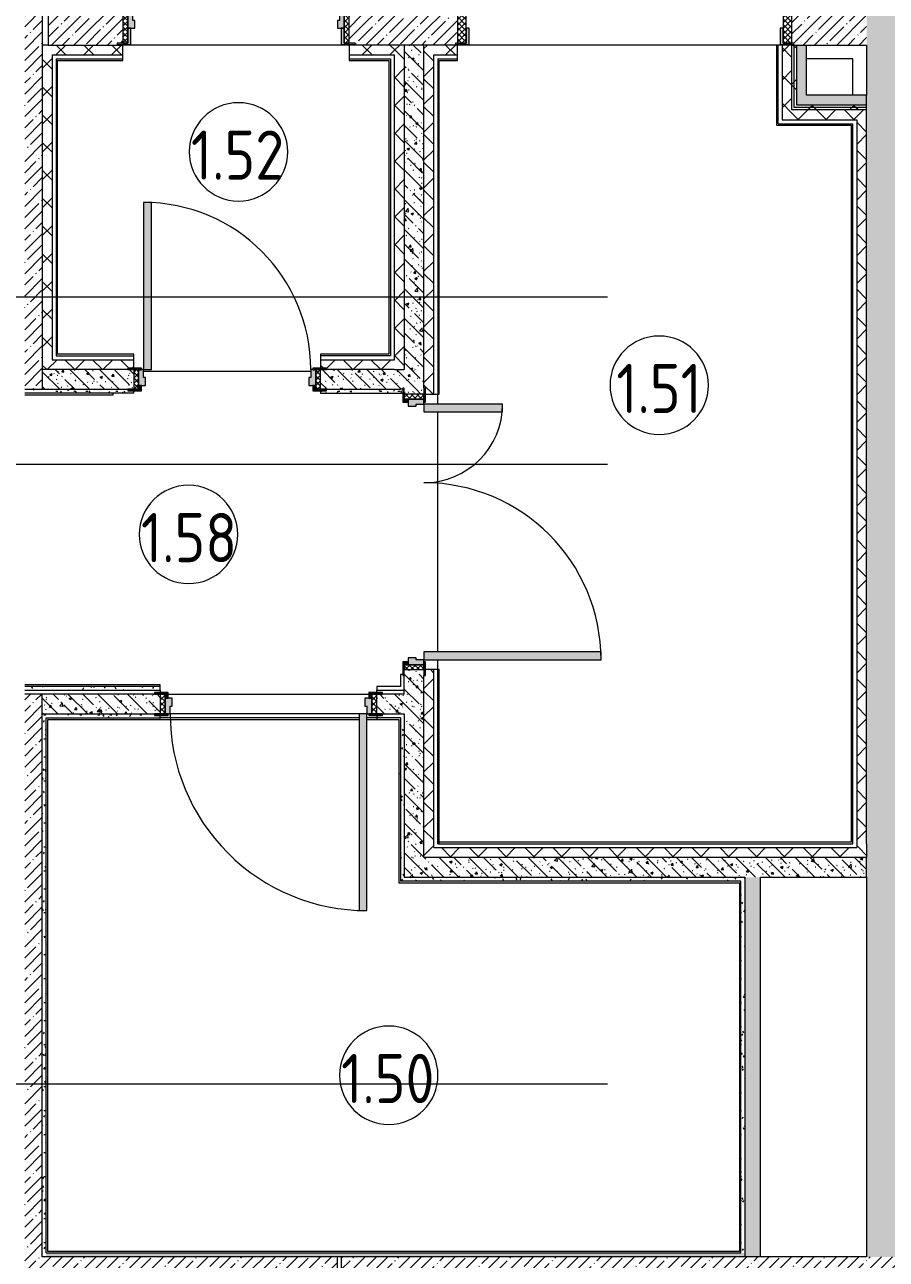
# Model space of a CAD drawing. Header units: millimetres. Extents: x -7229 to 196340, y -8553 to 29000.
# Drawn here: x 135097 to 139476, y 17257 to 23533 of the extents above; entities that cross this region are included whole.
import ezdxf

# ---------------------------------------------------------------- set-up
doc = ezdxf.new("R2010")
doc.units = ezdxf.units.MM
doc.linetypes.add('Осевая', pattern=[15875, 3175, -2381.25, 7937.5, -2381.25])
for name, color, linetype, lineweight in [('A-AREA-IDEN', 7, 'Continuous', 9), ('A-WALL-4', 7, 'Continuous', 13), ('I-WALL-6', 7, 'Continuous', 9), ('Оси-2', 7, 'Осевая', 9)]:
    doc.layers.add(name, color=color, linetype=linetype, lineweight=lineweight)
for name, color, linetype, lineweight, true_color in [('A-DOOR-5', 7, 'Continuous', 9, 0xaaaaaa), ('A-DOOR-6', 7, 'Continuous', 9, 0xe2e2e2), ('A-DOOR-FRAM-4', 7, 'Continuous', 9, 0xe2e2e2), ('A-DOOR-FRAM-5', 7, 'Continuous', 9, 0xaaaaaa), ('A-FLOR-3', 7, 'Continuous', 9, 0xaaaaaa), ('I-WALL-1', 7, 'Continuous', 5, 0xe7e7e7), ('I-WALL-7', 7, 'Continuous', 9, 0x787878), ('I-WALL-8', 9, 'Continuous', 9, 0x808080)]:
    doc.layers.add(name, color=color, linetype=linetype, lineweight=lineweight, true_color=true_color)
doc.styles.add('GOST Common', font='GOST_Common.ttf', dxfattribs={"width": 0.9, "height": 250})
pattern_1 = [(45, (50216.3, 0), (-57.024626, 57.024626), []), (45, (50273.33, 0), (-57.024626, 57.024626), [100.806, -20.161, 3.353, -16.808])]
pattern_2 = [(135, (50216.3, 0), (-75.43415, -75.43415), [106.68, -17.78, 3.556, -17.78]), (135, (50216.3, 75.39), (-75.43415, -75.43415), []), (50, (50216.3, 0), (127.52922, -11.15758), [13.335, -146.685]), (355, (50216.3, 0), (-24.66966, 133.74002), [10.668, -117.348]), (100.451, (50226.93, -0.93), (102.85973, 122.58178), [11.333, -124.663]), (46.184, (50216.3, 35.56), (189.75516, -29.43036), [20.002, -220.027]), (96.636, (50232.11, 33.1), (166.1822, 173.1996), [17, -186.995]), (351.184, (50216.3, 35.56), (166.18393, 173.19757), [16.002, -176.022]), (21, (50234.08, 26.67), (106.13027, -71.58603), [13.335, -146.685]), (326, (50234.08, 26.67), (43.26188, 128.93175), [10.668, -117.348]), (71.451, (50242.93, 20.7), (149.39198, 57.34505), [11.333, -124.663]), (37.5, (50216.3, 0), (2.162228, 59.188357), [3.353, -112.573, 3.353, -115.773, -117.792]), (37.5, (50216.3, 0), (2.162228, 59.188357), [-235.052, 3.353, -114.44]), (7.5, (50216.3, 0), (46.773857, 70.126152), [3.353, -64.567, 3.353, -109.906, -44.894]), (7.5, (50216.3, 0), (46.773857, 70.126152), [-181.178, 3.353, -41.542]), (327.5, (50176.653, 0), (94.913671, -4.010093), [3.353, -41.097, 3.353, -135.331, -184.023]), (327.5, (50176.653, 0), (94.913671, -4.010093), [-183.134, 3.353, -180.67]), (317.5, (50158.87, 0), (103.69057, 17.79882), [3.353, -54.432, 3.353, -88.748, -130.683]), (317.5, (50158.87, 0), (103.69057, 17.79882), [-149.885, 3.353, -127.33])]
pattern_3 = [(45, (50216.3, 0), (-70.71068, 70.71068), []), (135, (50216.3, 0), (-70.71068, -70.71068), [])]
pattern_4 = [(0, (50216.302, 0), (121.92, 30.48), [10.058, -81.382, 10.058, -81.382, -487.68]), (0, (50216.302, 0), (121.92, 30.48), [-182.88, 10.058, -172.822, 10.058, -81.382, -213.36]), (0, (50216.302, 0), (121.92, 30.48), [-457.2, 10.058, -50.902, 10.058, -142.342]), (120, (50262.022, 15.24), (-87.356454, 90.345817), [10.058, -81.382, 10.058, -81.382, -487.68]), (120, (50262.022, 15.24), (-87.356454, 90.345817), [-182.88, 10.058, -172.822, 10.058, -81.382, -213.36]), (120, (50262.022, 15.24), (-87.356454, 90.345817), [-457.2, 10.058, -50.902, 10.058, -142.342]), (240, (50277.262, 76.2), (-34.563546, -120.825817), [10.058, -81.382, 10.058, -81.382, -487.68]), (240, (50277.262, 76.2), (-34.563546, -120.825817), [-182.88, 10.058, -172.822, 10.058, -81.382, -213.36]), (240, (50277.262, 76.2), (-34.563546, -120.825817), [-457.2, 10.058, -50.902, 10.058, -142.342])]
pattern_5 = [(45, (50216.3, 0), (-106.06602, 106.06602), []), (135, (50216.3, 0), (-106.06602, -106.06602), [])]

# ---------------------------------------------------------------- blocks, each defined once
blk = doc.blocks.new('110_Дверь_СКБ_2Ст_Внутренняя - ДН-7д_л__ ДОО_Дв_1450x2100h_Загрузочная_ Помещение холодильных камер-21737406-План монтажа зашивок 1 этажа в осях 23_1-33 лист 3')
at = {"layer": 'A-DOOR-5'}
h = blk.add_hatch(dxfattribs=at)
h.set_pattern_fill('FP_150', color=256, style=0, pattern_type=2)
h.set_pattern_definition([(135, (1471.41, 189.685), (-14.14214, -14.14214), []), (225, (1471.41, 189.685), (14.14214, -14.14214), [])])
h.paths.add_polyline_path([(862.5, -115), (862.5, 115), (817.5, 115), (817.5, -115)])
at = {"layer": 'A-DOOR-6'}
for points in [[(687.5, 40), (767.5, 40), (767.5, 990), (687.5, 990), (687.5, 92.1)], [(-697.1, 40), (-662.5, 40), (-662.5, 600), (-742.5, 600), (-742.5, 40)]]:
    blk.add_hatch(color=256, dxfattribs=at).paths.add_polyline_path(points)
h = blk.add_hatch(color=256, dxfattribs=at)
h.paths.add_polyline_path([(812.5, 40), (817.5, 40), (817.5, 115), (872.5, 115), (872.5, 123), (802.5, 123), (802.5, 40)])
h.paths.add_polyline_path([(-792.5, 40), (-777.5, 40), (-777.5, 123), (-847.5, 123), (-847.5, 115), (-792.5, 115), (-792.5, 110.2)])
h = blk.add_hatch(color=256, dxfattribs=at)
h.paths.add_polyline_path([(872.5, -123), (872.5, -115), (817.5, -115), (817.5, -40), (802.5, -40), (802.5, -123), (862.5, -123)])
h.paths.add_polyline_path([(-833.5, -123), (-777.5, -123), (-777.5, -40), (-792.5, -40), (-792.5, -115), (-847.5, -115), (-847.5, -123), (-837.5, -123)])
at = {"layer": 'A-DOOR-FRAM-5'}
h = blk.add_hatch(dxfattribs=at)
h.set_pattern_fill('FP_151', color=256, style=0, pattern_type=2)
h.set_pattern_definition([(45, (-651.384, 189.685), (-14.1421, 14.1421), []), (135, (-651.384, 189.685), (-14.1421, -14.1421), [])])
h.paths.add_polyline_path([(-792.5, -115), (-792.5, 115), (-837.5, 115), (-837.5, -115)])
at = {"layer": 'A-DOOR-5'}
for p, q in [((767.5, 990), (687.5, 990)), ((687.5, 990), (687.5, 40)), ((767.5, 40), (767.5, 990)), ((-742.5, 600), (-742.5, 40)), ((-662.5, 600), (-742.5, 600)), ((-662.5, 40), (-662.5, 600)), ((-777.5, 123), (-847.5, 123)), ((-847.5, 123), (-847.5, 115)), ((-847.5, 115), (-792.5, 115)), ((-792.5, 115), (-792.5, 40)), ((-777.5, 40), (-777.5, 123)), ((872.5, 123), (802.5, 123)), ((802.5, 123), (802.5, 40)), ((817.5, 40), (817.5, 115)), ((817.5, 115), (872.5, 115)), ((872.5, 115), (872.5, 123)), ((-792.5, 40), (-777.5, 40)), ((-742.5, 40), (-662.5, 40)), ((687.5, 40), (767.5, 40)), ((802.5, 40), (817.5, 40)), ((-777.5, -40), (-792.5, -40)), ((-792.5, -40), (-792.5, -115)), ((-777.5, -123), (-777.5, -40)), ((817.5, -40), (802.5, -40)), ((802.5, -40), (802.5, -123)), ((817.5, -115), (817.5, -40)), ((-847.5, -115), (-847.5, -123)), ((-792.5, -115), (-847.5, -115)), ((-847.5, -123), (-777.5, -123)), ((802.5, -123), (872.5, -123)), ((872.5, -115), (817.5, -115)), ((872.5, -123), (872.5, -115))]:
    blk.add_line(p, q, dxfattribs=at)
for centre, radius, start, end in [((767.5, 40), 950, 90, 180), ((-742.5, 40), 560, 0, 90)]:
    blk.add_arc(centre, radius, start, end, dxfattribs=at)
at = {"layer": 'A-DOOR-FRAM-5'}
for p, q in [((-792.5, 115), (-837.5, 115)), ((-837.5, 115), (-837.5, -115)), ((-792.5, -115), (-792.5, 115)), ((862.5, 115), (817.5, 115)), ((817.5, 115), (817.5, -115)), ((862.5, -115), (862.5, 115)), ((-837.5, -115), (-792.5, -115)), ((817.5, -115), (862.5, -115))]:
    blk.add_line(p, q, dxfattribs=at)
blk = doc.blocks.new('110_Дверь_СКБ_1Ст_Внутренняя1 - Д-11а _огнестойкость EI 15_-32666892-План монтажа зашивок 1 этажа в осях 23_1-33 лист 3')
at = {"layer": 'A-DOOR-5'}
h = blk.add_hatch(dxfattribs=at)
h.set_pattern_fill('FP_35', color=256, style=0, pattern_type=2)
h.set_pattern_definition([(135, (1751.41, 114.685), (-14.14214, -14.14214), []), (225, (1751.41, 114.685), (14.14214, -14.14214), [])])
h.paths.add_polyline_path([(562.5, 50), (537.5, 49.1), (537.5, -50), (562.5, -50)])
at = {"layer": 'A-DOOR-6'}
h = blk.add_hatch(color=256, dxfattribs=at)
h.paths.add_polyline_path([(-512.5, 50), (-512.5, -30), (-477.5, -30), (-477.5, 10), (-487.5, 10), (-487.5, 50), (-508.4, 50)])
h.paths.add_polyline_path([(537.5, 50), (512.5, 50), (512.5, 10), (502.5, 10), (502.5, -30), (537.5, -30), (537.5, 49.1)])
at = {"layer": 'A-DOOR-FRAM-4'}
for points in [[(-447.5, 1050), (-487.5, 1050), (-487.5, 50), (-447.5, 50), (-447.5, 900)], [(-506.7, 58), (-567.5, 58), (-567.5, 50), (-497.5, 50), (-497.5, 58)], [(537.5, 58), (522.5, 58), (522.5, 50), (592.5, 51), (592.5, 58), (542.5, 58)], [(-529.2, -50), (-567.5, -50), (-567.5, -58), (-497.5, -58), (-497.5, -50), (-512.5, -50)], [(-497.5, -30), (-512.5, -30), (-512.5, -50), (-497.5, -50), (-497.5, -32.8)], [(537.5, -30), (522.5, -30), (522.5, -50), (537.5, -50)], [(537.5, -50), (522.5, -50), (522.5, -58), (592.5, -58), (592.5, -50), (562.5, -50)]]:
    blk.add_hatch(color=256, dxfattribs=at).paths.add_polyline_path(points)
at = {"layer": 'A-DOOR-FRAM-5'}
h = blk.add_hatch(dxfattribs=at)
h.set_pattern_fill('FP_36', color=256, style=0, pattern_type=2)
h.set_pattern_definition([(45, (-371.384, 114.685), (-14.1421, 14.1421), []), (135, (-371.384, 114.685), (-14.1421, -14.1421), [])])
h.paths.add_polyline_path([(-537.5, 50), (-537.5, -50), (-512.5, -50), (-512.5, 50)])
at = {"layer": 'A-DOOR-5'}
for p, q in [((-487.5, 1050), (-487.5, 50)), ((-447.5, 1050), (-487.5, 1050)), ((-447.5, 50), (-447.5, 1050)), ((-487.5, 50), (-447.5, 50))]:
    blk.add_line(p, q, dxfattribs=at)
blk.add_arc((-487.5, 50), 1000, 360, 90, dxfattribs=at)
at = {"layer": 'A-DOOR-FRAM-5'}
for p, q in [((-497.5, 58), (-567.5, 58)), ((-567.5, 58), (-567.5, 50)), ((-567.5, 50), (-497.5, 50)), ((-512.5, 50), (-537.5, 50)), ((-537.5, 50), (-537.5, -50)), ((-487.5, 50), (-512.5, 50)), ((-512.5, 50), (-512.5, -30)), ((-512.5, -50), (-512.5, 50)), ((-497.5, 50), (-512.5, 50)), ((-512.5, 50), (-512.5, 49)), ((-512.5, 49), (-497.5, 49)), ((-497.5, 50), (-497.5, 58)), ((-497.5, 49), (-497.5, 50)), ((-487.5, 10), (-487.5, 50)), ((-477.5, 10), (-487.5, 10)), ((-477.5, -30), (-477.5, 10)), ((512.5, 10), (502.5, 10)), ((502.5, 10), (502.5, -30)), ((512.5, 50), (512.5, 10)), ((537.5, 50), (512.5, 50)), ((592.5, 58), (522.5, 58)), ((522.5, 58), (522.5, 50)), ((537.5, 50), (522.5, 50)), ((522.5, 50), (522.5, 49)), ((522.5, 50), (592.5, 50)), ((522.5, 49), (537.5, 49)), ((537.5, -30), (537.5, 50)), ((562.5, 50), (537.5, 50)), ((537.5, 50), (537.5, -50)), ((537.5, 49), (537.5, 50)), ((562.5, -50), (562.5, 50)), ((592.5, 50), (592.5, 58)), ((-497.5, -50), (-567.5, -50)), ((-567.5, -50), (-567.5, -58)), ((-567.5, -58), (-497.5, -58)), ((-537.5, -50), (-512.5, -50)), ((-512.5, -30), (-477.5, -30)), ((-497.5, -30), (-512.5, -30)), ((-512.5, -30), (-512.5, -50)), ((-512.5, -50), (-497.5, -50)), ((-497.5, -50), (-497.5, -30)), ((-497.5, -58), (-497.5, -50)), ((502.5, -30), (537.5, -30)), ((537.5, -30), (522.5, -30)), ((522.5, -30), (522.5, -50)), ((522.5, -50), (537.5, -50)), ((592.5, -50), (522.5, -50)), ((522.5, -50), (522.5, -58)), ((522.5, -58), (592.5, -58)), ((537.5, -50), (537.5, -30)), ((537.5, -50), (562.5, -50)), ((592.5, -58), (592.5, -50))]:
    blk.add_line(p, q, dxfattribs=at)
blk = doc.blocks.new('110_Дверь_СКБ_1Ст_Внутренняя1 - ДН-6д_ ДОО_Дв_1150x2100-24253098-План монтажа зашивок 1 этажа в осях 23_1-33 лист 3')
at = {"layer": 'A-DOOR-5'}
h = blk.add_hatch(dxfattribs=at)
h.set_pattern_fill('FP_152', color=256, style=0, pattern_type=2)
h.set_pattern_definition([(135, (1726.41, 189.685), (-14.14214, -14.14214), []), (225, (1726.41, 189.685), (14.14214, -14.14214), [])])
h.paths.add_polyline_path([(587.5, -115), (587.5, 115), (562.5, 115), (562.5, -115)])
at = {"layer": 'A-DOOR-6'}
h = blk.add_hatch(color=256, dxfattribs=at)
h.paths.add_polyline_path([(562.5, 40), (562.5, 115), (617.5, 115), (617.5, 123), (547.5, 123), (547.5, 40)])
h.paths.add_polyline_path([(-522.5, 40), (-522.5, 123), (-592.5, 123), (-592.5, 115), (-537.5, 115), (-537.5, 40)])
h = blk.add_hatch(color=256, dxfattribs=at)
h.paths.add_polyline_path([(537.5, -40), (562.5, -40), (562.5, 40), (537.5, 40), (537.5, 0), (527.5, 0), (527.5, -40)])
h.paths.add_polyline_path([(-512.5, -40), (-502.5, -40), (-502.5, 0), (-512.5, 0), (-512.5, 40), (-537.5, 40), (-537.5, -40)])
h = blk.add_hatch(color=256, dxfattribs=at)
h.paths.add_polyline_path([(613.2, -123), (617.5, -123), (617.5, -115), (562.5, -115), (562.5, -40), (547.5, -40), (547.5, -123), (587.5, -123)])
h.paths.add_polyline_path([(-522.5, -123), (-522.5, -40), (-537.5, -40), (-537.5, -115), (-592.5, -115), (-592.5, -123), (-537.5, -123)])
at = {"layer": 'A-DOOR-FRAM-4'}
blk.add_hatch(color=256, dxfattribs=at).paths.add_polyline_path([(-512.5, 40), (-472.5, 40), (-472.5, 1090), (-512.5, 1090), (-512.5, 80)])
at = {"layer": 'A-DOOR-FRAM-5'}
h = blk.add_hatch(dxfattribs=at)
h.set_pattern_fill('FP_153', color=256, style=0, pattern_type=2)
h.set_pattern_definition([(45, (-396.384, 189.685), (-14.1421, 14.1421), []), (135, (-396.384, 189.685), (-14.1421, -14.1421), [])])
h.paths.add_polyline_path([(-537.5, -115), (-537.5, 115), (-562.5, 115), (-562.5, -115)])
at = {"layer": 'A-DOOR-5'}
for p, q in [((-512.5, 1090), (-512.5, 40)), ((-472.5, 1090), (-512.5, 1090)), ((-472.5, 40), (-472.5, 1090)), ((-522.5, 123), (-592.5, 123)), ((-592.5, 123), (-592.5, 115)), ((-592.5, 115), (-537.5, 115)), ((-537.5, 115), (-537.5, 40)), ((-522.5, 40), (-522.5, 123)), ((617.5, 123), (547.5, 123)), ((547.5, 123), (547.5, 40)), ((562.5, 40), (562.5, 115)), ((562.5, 115), (617.5, 115)), ((617.5, 115), (617.5, 123)), ((-537.5, 40), (-522.5, 40)), ((-512.5, 40), (-472.5, 40)), ((547.5, 40), (562.5, 40)), ((-522.5, -40), (-537.5, -40)), ((-537.5, -40), (-537.5, -115)), ((-522.5, -123), (-522.5, -40)), ((562.5, -40), (547.5, -40)), ((547.5, -40), (547.5, -123)), ((562.5, -115), (562.5, -40)), ((-592.5, -115), (-592.5, -123)), ((-537.5, -115), (-592.5, -115)), ((-592.5, -123), (-522.5, -123)), ((547.5, -123), (617.5, -123)), ((617.5, -115), (562.5, -115)), ((617.5, -123), (617.5, -115))]:
    blk.add_line(p, q, dxfattribs=at)
blk.add_arc((-512.5, 40), 1050, 360, 90, dxfattribs=at)
at = {"layer": 'A-DOOR-FRAM-5'}
for p, q in [((-537.5, 115), (-562.5, 115)), ((-562.5, 115), (-562.5, -115)), ((-537.5, -115), (-537.5, 115)), ((587.5, 115), (562.5, 115)), ((562.5, 115), (562.5, -115)), ((587.5, -115), (587.5, 115)), ((-512.5, 40), (-537.5, 40)), ((-537.5, 40), (-537.5, -40)), ((-512.5, 0), (-512.5, 40)), ((-502.5, 0), (-512.5, 0)), ((-502.5, -40), (-502.5, 0)), ((537.5, 0), (527.5, 0)), ((527.5, 0), (527.5, -40)), ((537.5, 40), (537.5, 0)), ((562.5, 40), (537.5, 40)), ((562.5, -40), (562.5, 40)), ((-537.5, -40), (-502.5, -40)), ((527.5, -40), (562.5, -40)), ((-562.5, -115), (-537.5, -115)), ((562.5, -115), (587.5, -115))]:
    blk.add_line(p, q, dxfattribs=at)
blk = doc.blocks.new('110_Дверь_СКБ_1Ст_Внутренняя1 - Д-8_п_ 950x2100h_охрана 2-32213875-План монтажа зашивок 1 этажа в осях 23_1-33 лист 3')
at = {"layer": 'A-DOOR-5'}
h = blk.add_hatch(dxfattribs=at)
h.set_pattern_fill('FP_33', color=256, style=0, pattern_type=2)
h.set_pattern_definition([(135, (1826.41, 114.685), (-14.14214, -14.14214), []), (225, (1826.41, 114.685), (14.14214, -14.14214), [])])
h.paths.add_polyline_path([(465.3, -50), (487.5, -50), (487.5, 50), (462.5, 50), (462.5, -50)])
at = {"layer": 'A-DOOR-6'}
h = blk.add_hatch(color=256, dxfattribs=at)
h.paths.add_polyline_path([(437.5, -30), (462.5, -30), (462.5, 50), (437.5, 50), (437.5, 10), (427.5, 10), (427.5, -30)])
h.paths.add_polyline_path([(-437.5, -30), (-402.5, -30), (-402.5, 10), (-412.5, 10), (-412.5, 50), (-437.5, 50), (-437.5, 40)])
at = {"layer": 'A-DOOR-FRAM-4'}
for points in [[(-412.5, 50), (-372.5, 50), (-372.5, 900), (-412.5, 900), (-412.5, 120)], [(-460, 50), (-422.5, 50), (-422.5, 58), (-492.5, 58), (-492.5, 50), (-462.5, 50)], [(462.5, 50), (517.5, 50), (517.5, 58), (447.5, 58), (447.5, 50)], [(-462.5, -58), (-422.5, -58), (-422.5, -50), (-492.5, -50.9), (-492.5, -58), (-463.6, -58)], [(-422.5, -50), (-422.5, -30), (-437.5, -30), (-437.5, -50)], [(462.5, -50), (462.5, -30), (447.5, -30), (447.5, -50)], [(517.5, -58), (517.5, -50), (447.5, -50), (447.5, -58), (494.1, -58)]]:
    blk.add_hatch(color=256, dxfattribs=at).paths.add_polyline_path(points)
at = {"layer": 'A-DOOR-FRAM-5'}
h = blk.add_hatch(dxfattribs=at)
h.set_pattern_fill('FP_34', color=256, style=0, pattern_type=2)
h.set_pattern_definition([(45, (-296.384, 114.685), (-14.1421, 14.1421), []), (135, (-296.384, 114.685), (-14.1421, -14.1421), [])])
h.paths.add_polyline_path([(-437.5, -50), (-437.5, 50), (-462.5, 50), (-462.5, -50), (-456.3, -50)])
at = {"layer": 'A-DOOR-5'}
for p, q in [((-412.5, 900), (-412.5, 50)), ((-372.5, 900), (-412.5, 900)), ((-372.5, 50), (-372.5, 900)), ((-412.5, 50), (-372.5, 50))]:
    blk.add_line(p, q, dxfattribs=at)
blk.add_arc((-412.5, 50), 850, 360, 90, dxfattribs=at)
at = {"layer": 'A-DOOR-FRAM-5'}
for p, q in [((-422.5, 58), (-492.5, 58)), ((-492.5, 58), (-492.5, 50)), ((-492.5, 50), (-422.5, 50)), ((-437.5, 50), (-462.5, 50)), ((-462.5, 50), (-462.5, -50)), ((-412.5, 50), (-437.5, 50)), ((-437.5, 50), (-437.5, -30)), ((-437.5, -50), (-437.5, 50)), ((-422.5, 50), (-437.5, 50)), ((-437.5, 50), (-437.5, 49)), ((-437.5, 49), (-422.5, 49)), ((-422.5, 50), (-422.5, 58)), ((-422.5, 49), (-422.5, 50)), ((-412.5, 10), (-412.5, 50)), ((-402.5, 10), (-412.5, 10)), ((-402.5, -30), (-402.5, 10)), ((437.5, 10), (427.5, 10)), ((427.5, 10), (427.5, -30)), ((437.5, 50), (437.5, 10)), ((462.5, 50), (437.5, 50)), ((517.5, 58), (447.5, 58)), ((447.5, 58), (447.5, 50)), ((462.5, 50), (447.5, 50)), ((447.5, 50), (447.5, 49)), ((447.5, 50), (517.5, 50)), ((447.5, 49), (462.5, 49)), ((462.5, -30), (462.5, 50)), ((487.5, 50), (462.5, 50)), ((462.5, 50), (462.5, -50)), ((462.5, 49), (462.5, 50)), ((487.5, -50), (487.5, 50)), ((517.5, 50), (517.5, 58)), ((-422.5, -50), (-492.5, -50)), ((-492.5, -50), (-492.5, -58)), ((-492.5, -58), (-422.5, -58)), ((-462.5, -50), (-437.5, -50)), ((-437.5, -30), (-402.5, -30)), ((-422.5, -30), (-437.5, -30)), ((-437.5, -30), (-437.5, -50)), ((-437.5, -50), (-422.5, -50)), ((-422.5, -50), (-422.5, -30)), ((-422.5, -58), (-422.5, -50)), ((427.5, -30), (462.5, -30)), ((462.5, -30), (447.5, -30)), ((447.5, -30), (447.5, -50)), ((447.5, -50), (462.5, -50)), ((517.5, -50), (447.5, -50)), ((447.5, -50), (447.5, -58)), ((447.5, -58), (517.5, -58)), ((462.5, -50), (462.5, -30)), ((462.5, -50), (487.5, -50)), ((517.5, -58), (517.5, -50))]:
    blk.add_line(p, q, dxfattribs=at)
blk = doc.blocks.new('110_Дверь_СКБ_2Ст - Д-10а_ СОШ_Дв_1450x2100h_Горячий цех-25784455-План монтажа зашивок 1 этажа в осях 23_1-33 лист 3')
at = {"layer": 'A-DOOR-5'}
h = blk.add_hatch(dxfattribs=at)
h.set_pattern_fill('FP_55', color=256, style=0, pattern_type=2)
h.set_pattern_definition([(135, (1601.41, 114.685), (-14.14214, -14.14214), []), (225, (1601.41, 114.685), (14.14214, -14.14214), [])])
h.paths.add_polyline_path([(712.5, 28), (712.5, 50), (687.5, 50), (687.5, -50), (712.5, -50)])
at = {"layer": 'A-DOOR-6'}
for points in [[(662.5, 50), (662.5, 950), (622.5, 950), (622.5, 50), (651.7, 50)], [(-597.5, 98.9), (-597.5, 450), (-637.5, 450), (-637.5, 50), (-597.5, 50)]]:
    blk.add_hatch(color=256, dxfattribs=at).paths.add_polyline_path(points)
h = blk.add_hatch(color=256, dxfattribs=at)
h.paths.add_polyline_path([(687.5, 28), (687.5, 50), (662.5, 50), (662.5, 10), (652.5, 10), (652.5, -30), (687.5, -30)])
h.paths.add_polyline_path([(-627.5, -30), (-627.5, 10), (-637.5, 10), (-637.5, 50), (-662.5, 50), (-662.5, -30), (-637.5, -30)])
at = {"layer": 'A-DOOR-FRAM-4'}
for points in [[(-647.5, 58), (-717.5, 58), (-717.5, 50), (-647.5, 50)], [(742.5, 58), (672.5, 58), (672.5, 50), (742.5, 50)], [(-647.5, -50), (-717.5, -50), (-717.5, -58), (-647.5, -58)], [(-647.5, -30), (-662.5, -30), (-662.5, -50), (-647.5, -50)], [(687.5, -30), (672.5, -30), (672.5, -50), (687.5, -50)], [(742.5, -58), (742.5, -50), (672.5, -50), (672.5, -58), (737.5, -58)]]:
    blk.add_hatch(color=256, dxfattribs=at).paths.add_polyline_path(points)
at = {"layer": 'A-DOOR-FRAM-5'}
h = blk.add_hatch(dxfattribs=at)
h.set_pattern_fill('FP_56', color=256, style=0, pattern_type=2)
h.set_pattern_definition([(45, (-521.384, 114.685), (-14.1421, 14.1421), []), (135, (-521.384, 114.685), (-14.1421, -14.1421), [])])
h.paths.add_polyline_path([(-662.5, -24.2), (-662.5, 50), (-687.5, 50), (-687.5, -50), (-662.5, -50)])
at = {"layer": 'A-DOOR-5'}
for p, q in [((662.5, 950), (622.5, 950)), ((622.5, 950), (622.5, 50)), ((662.5, 50), (662.5, 950)), ((-637.5, 450), (-637.5, 50)), ((-597.5, 450), (-637.5, 450)), ((-597.5, 50), (-597.5, 450)), ((-637.5, 50), (-597.5, 50)), ((622.5, 50), (662.5, 50))]:
    blk.add_line(p, q, dxfattribs=at)
for centre, radius, start, end in [((662.5, 50), 900, 90, 180), ((-637.5, 50), 400, 0, 90)]:
    blk.add_arc(centre, radius, start, end, dxfattribs=at)
at = {"layer": 'A-DOOR-FRAM-5'}
for p, q in [((-647.5, 58), (-717.5, 58)), ((-717.5, 58), (-717.5, 50)), ((-717.5, 50), (-647.5, 50)), ((-662.5, 50), (-687.5, 50)), ((-687.5, 50), (-687.5, -50)), ((-637.5, 50), (-662.5, 50)), ((-662.5, 50), (-662.5, -30)), ((-662.5, -50), (-662.5, 50)), ((-647.5, 50), (-647.5, 58)), ((-637.5, 10), (-637.5, 50)), ((-627.5, 10), (-637.5, 10)), ((-627.5, -30), (-627.5, 10)), ((662.5, 10), (652.5, 10)), ((652.5, 10), (652.5, -30)), ((662.5, 50), (662.5, 10)), ((687.5, 50), (662.5, 50)), ((742.5, 58), (672.5, 58)), ((672.5, 58), (672.5, 50)), ((672.5, 50), (742.5, 50)), ((687.5, -30), (687.5, 50)), ((712.5, 50), (687.5, 50)), ((687.5, 50), (687.5, -50)), ((712.5, -50), (712.5, 50)), ((742.5, 50), (742.5, 58)), ((-647.5, -50), (-717.5, -50)), ((-717.5, -50), (-717.5, -58)), ((-717.5, -58), (-647.5, -58)), ((-687.5, -50), (-662.5, -50)), ((-662.5, -30), (-627.5, -30)), ((-647.5, -30), (-662.5, -30)), ((-662.5, -30), (-662.5, -50)), ((-662.5, -50), (-647.5, -50)), ((-647.5, -50), (-647.5, -30)), ((-647.5, -58), (-647.5, -50)), ((652.5, -30), (687.5, -30)), ((687.5, -30), (672.5, -30)), ((672.5, -30), (672.5, -50)), ((672.5, -50), (687.5, -50)), ((742.5, -50), (672.5, -50)), ((672.5, -50), (672.5, -58)), ((672.5, -58), (742.5, -58)), ((687.5, -50), (687.5, -30)), ((687.5, -50), (712.5, -50)), ((742.5, -58), (742.5, -50))]:
    blk.add_line(p, q, dxfattribs=at)
blk = doc.blocks.new('Марка_Помещения - Номер-25198446-План монтажа зашивок 1 этажа в осях 23_1-33 лист 3')
at = {"layer": 'A-AREA-IDEN'}
for start, end in [(360, 180), (180, 360)]:
    blk.add_arc((0, 0), 2.5, start, end, dxfattribs=at)

msp = doc.modelspace()

# ---------------------------------------------------------------- hatches: boundary and pattern name
at = {"layer": 'I-WALL-1'}
for points in [[(139021.3, 23125), (139071.3, 23125), (139071.3, 23430), (139021.3, 23430), (139021.3, 23208.4)], [(139372.9, 23125), (139376.3, 23125), (139376.3, 23175), (139071.3, 23175), (139071.3, 23125), (139326.3, 23125)]]:
    msp.add_hatch(color=256, dxfattribs=at).paths.add_polyline_path(points)
at = {"layer": 'I-WALL-6'}
h = msp.add_hatch(dxfattribs=at)
h.set_pattern_fill('FP_141', color=256, style=0, pattern_type=2)
h.set_pattern_definition(pattern_1)
h.paths.add_polyline_path([(135097, 21680), (135186.3, 21680), (135186.3, 27100), (135097, 27100), (135097, 21682.1)])
h = msp.add_hatch(dxfattribs=at)
h.set_pattern_fill('FP_141', color=256, style=0, pattern_type=2)
h.set_pattern_definition(pattern_1)
h.paths.add_polyline_path([(139626.3, 17270), (139626.3, 27100), (139376.3, 27100), (139376.3, 17270), (139431.1, 17270)])
h = msp.add_hatch(dxfattribs=at)
h.set_pattern_fill('FP_141', color=256, style=0, pattern_type=2)
h.set_pattern_definition(pattern_1)
h.paths.add_polyline_path([(137176.3, 23430), (137296.3, 23430), (137296.3, 23432), (137286.3, 23432), (137286.3, 23440), (137296.3, 23440), (137296.3, 23670), (137286.3, 23670.7), (137286.3, 23678), (137296.3, 23678), (137296.3, 23680), (136746.3, 23680), (136746.3, 23678), (136776.3, 23678), (136776.3, 23670), (136746.3, 23670), (136746.3, 23440), (136776.3, 23440), (136776.3, 23432), (136746.3, 23432), (136746.3, 23430), (137126.3, 23430)])
h.paths.add_polyline_path([(135216.3, 23430), (135596.3, 23430), (135596.3, 23432), (135566.3, 23432), (135566.3, 23440), (135596.3, 23440), (135596.3, 23670), (135566.3, 23670), (135566.3, 23678), (135596.3, 23678), (135596.3, 23680), (135216.3, 23680), (135216.3, 23665.2)])
h.paths.add_polyline_path([(139376.3, 23430), (139376.3, 23680), (138996.3, 23680), (138996.9, 23678), (139006.3, 23678), (139006.3, 23670), (138996.3, 23670), (138996.3, 23440), (139006.3, 23440), (139006.3, 23432), (138996.3, 23432), (138996.3, 23430), (139247.1, 23430)])
h = msp.add_hatch(dxfattribs=at)
h.set_pattern_fill('FP_144', color=256, style=0, pattern_type=2)
h.set_pattern_definition(pattern_3)
h.paths.add_polyline_path([(135236.3, 21830), (135235.6, 23430), (135186.3, 23430), (135186.3, 21830)])
h = msp.add_hatch(dxfattribs=at)
h.set_pattern_fill('FP_144', color=256, style=0, pattern_type=2)
h.set_pattern_definition(pattern_3)
h.paths.add_polyline_path([(136746.3, 23380), (136976.3, 23380), (136976.3, 23430), (136746.3, 23430)])
h.paths.add_polyline_path([(135236.3, 23380), (135596.3, 23380), (135596.3, 23430), (135236.3, 23430), (135236.3, 23388)])
h = msp.add_hatch(dxfattribs=at)
h.set_pattern_fill('FP_144', color=256, style=0, pattern_type=2)
h.set_pattern_definition(pattern_3)
h.paths.add_polyline_path([(136976.3, 21780), (137026.3, 21780), (137026.3, 23430), (136976.3, 23430), (136976.3, 21830)])
h = msp.add_hatch(dxfattribs=at)
h.set_pattern_fill('FP_144', color=256, style=0, pattern_type=2)
h.set_pattern_definition(pattern_3)
h.paths.add_polyline_path([(137126.3, 19300), (137176.3, 19300), (137176.3, 20255), (137134.3, 20255), (137134.3, 20225), (137126.3, 20225), (137126.3, 19350)])
h.paths.add_polyline_path([(137134.3, 21655), (137176.3, 21655), (137176.3, 23430), (137126.3, 23430), (137126.4, 21685), (137134.3, 21685), (137134.3, 21660)])
h = msp.add_hatch(dxfattribs=at)
h.set_pattern_fill('FP_144', color=256, style=0, pattern_type=2)
h.set_pattern_definition(pattern_3)
h.paths.add_polyline_path([(137289.5, 23380), (137296.3, 23380), (137296.3, 23430), (137176.3, 23430), (137176.3, 23380), (137196.3, 23380)])
h = msp.add_hatch(dxfattribs=at)
h.set_pattern_fill('FP_144', color=256, style=0, pattern_type=2)
h.set_pattern_definition(pattern_3)
h.paths.add_polyline_path([(138946.3, 23050), (138996.3, 23050), (138996.3, 23430), (138946.3, 23430), (138946.3, 23056.2)])
h = msp.add_hatch(dxfattribs=at)
h.set_pattern_fill('FP_185', color=256, style=0, pattern_type=2)
h.set_pattern_definition(pattern_5)
h.paths.add_polyline_path([(139008.8, 23100), (139008.8, 23430), (138996.3, 23430), (138996.3, 23100)])
h = msp.add_hatch(dxfattribs=at)
h.set_pattern_fill('FP_185', color=256, style=0, pattern_type=2)
h.set_pattern_definition(pattern_5)
h.paths.add_polyline_path([(139008.8, 23112.5), (139021.3, 23112.5), (139021.3, 23430), (139008.8, 23430), (139008.8, 23113.3)])
h = msp.add_hatch(dxfattribs=at)
h.set_pattern_fill('FP_144', color=256, style=0, pattern_type=2)
h.set_pattern_definition(pattern_3)
h.paths.add_polyline_path([(139326.3, 23050), (139326.3, 23100), (138996.3, 23100), (138996.3, 23050), (139306.3, 23050)])
h = msp.add_hatch(dxfattribs=at)
h.set_pattern_fill('FP_185', color=256, style=0, pattern_type=2)
h.set_pattern_definition(pattern_5)
h.paths.add_polyline_path([(139071.3, 23100), (139376.3, 23100), (139376.3, 23112.5), (139008.8, 23112.5), (139008.8, 23100), (139021.3, 23100)])
h = msp.add_hatch(dxfattribs=at)
h.set_pattern_fill('FP_185', color=256, style=0, pattern_type=2)
h.set_pattern_definition(pattern_5)
h.paths.add_polyline_path([(139326.3, 23112.5), (139376.3, 23112.5), (139376.3, 23125), (139021.3, 23125), (139021.3, 23112.5), (139313.8, 23112.5)])
h = msp.add_hatch(dxfattribs=at)
h.set_pattern_fill('FP_144', color=256, style=0, pattern_type=2)
h.set_pattern_definition(pattern_3)
h.paths.add_polyline_path([(139326.3, 19350), (139376.3, 19350), (139376.3, 23100), (139326.3, 23100), (139326.3, 19370)])
h = msp.add_hatch(dxfattribs=at)
h.set_pattern_fill('FP_144', color=256, style=0, pattern_type=2)
h.set_pattern_definition(pattern_3)
h.paths.add_polyline_path([(136956.3, 21780), (136976.3, 21780), (136976.3, 21830), (136601, 21830), (136601, 21788), (136631, 21788), (136631, 21780), (136922.8, 21780)])
h.paths.add_polyline_path([(135186.3, 21780), (135621, 21780), (135621, 21788), (135651, 21788), (135651, 21830), (135186.3, 21830), (135186.3, 21794.3)])
h = msp.add_hatch(dxfattribs=at)
h.set_pattern_fill('FP_141', color=256, style=0, pattern_type=2)
h.set_pattern_definition(pattern_1)
h.paths.add_polyline_path([(135097, 17270), (135186.3, 17271), (135186.3, 20130), (135097, 20130), (135097, 17271)])
h = msp.add_hatch(dxfattribs=at)
h.set_pattern_fill('FP_144', color=256, style=0, pattern_type=2)
h.set_pattern_definition(pattern_3)
h.paths.add_polyline_path([(139376.3, 19300), (139376.3, 19350), (137176.3, 19350), (137176.3, 19300), (139326.3, 19300)])
h = msp.add_hatch(dxfattribs=at)
h.set_pattern_fill('FP_141', color=256, style=0, pattern_type=2)
h.set_pattern_definition(pattern_1)
h.paths.add_polyline_path([(135517.6, 17050), (136486.3, 17050), (136486.3, 17270), (135097, 17270), (135097, 17050), (135442.4, 17050)])
h = msp.add_hatch(dxfattribs=at)
h.set_pattern_fill('FP_141', color=256, style=0, pattern_type=2)
h.set_pattern_definition(pattern_1)
h.paths.add_polyline_path([(136605.8, 16100), (136686.3, 16100), (136686.3, 17270), (136486.3, 17270), (136486.3, 16100)])
h = msp.add_hatch(dxfattribs=at)
h.set_pattern_fill('FP_141', color=256, style=0, pattern_type=2)
h.set_pattern_definition(pattern_1)
h.paths.add_polyline_path([(143026.3, 17050), (143026.3, 17270), (136706.3, 17270), (136706.3, 17050), (143006.3, 17050)])
at = {"layer": 'I-WALL-7'}
h = msp.add_hatch(dxfattribs=at)
h.set_pattern_fill('FP_149', color=256, style=0, pattern_type=2)
h.set_pattern_definition(pattern_2)
h.paths.add_polyline_path([(137072.5, 21780), (137126.3, 21780), (137126.3, 23430), (137026.3, 23430), (137026.3, 21780)])
h = msp.add_hatch(dxfattribs=at)
h.set_pattern_fill('FP_149', color=256, style=0, pattern_type=2)
h.set_pattern_definition(pattern_2)
h.paths.add_polyline_path([(136746.3, 21680), (137018.3, 21680.6), (137018.3, 21685), (137026.3, 21685), (137026.3, 21680), (137126.3, 21680), (137126.3, 21780), (136601, 21780), (136601, 21680), (136714.1, 21680)])
h.paths.add_polyline_path([(135651, 21680), (135651, 21780), (135186.3, 21780), (135186.3, 21680), (135649.1, 21680)])
h = msp.add_hatch(dxfattribs=at)
h.set_pattern_fill('FP_149', color=256, style=0, pattern_type=2)
h.set_pattern_definition(pattern_2)
h.paths.add_polyline_path([(137026.3, 20030), (137126.3, 20030), (137126.3, 20255), (137026.3, 20255), (137026.3, 20130)])
h.paths.add_polyline_path([(137026.3, 21655), (137126.3, 21655), (137126.3, 21680), (137026.3, 21680), (137026.3, 21660)])
h = msp.add_hatch(dxfattribs=at)
h.set_pattern_fill('FP_149', color=256, style=0, pattern_type=2)
h.set_pattern_definition(pattern_2)
h.paths.add_polyline_path([(135651, 20030), (135786.3, 20030), (135786.3, 20130), (135186.3, 20130), (135186.3, 20030), (135554.4, 20030)])
h.paths.add_polyline_path([(137026.3, 20030), (137026.3, 20130), (136886.3, 20130), (136886.3, 20030), (137006.3, 20030)])
h = msp.add_hatch(dxfattribs=at)
h.set_pattern_fill('FP_149', color=256, style=0, pattern_type=2)
h.set_pattern_definition(pattern_2)
h.paths.add_polyline_path([(137126.3, 19200), (137126.3, 20030), (137026.3, 20030), (137026.3, 19200)])
h = msp.add_hatch(dxfattribs=at)
h.set_pattern_fill('FP_149', color=256, style=0, pattern_type=2)
h.set_pattern_definition(pattern_2)
h.paths.add_polyline_path([(137126.3, 19200), (139376.3, 19200), (139376.3, 19300), (137126.3, 19300)])
h = msp.add_hatch(dxfattribs=at)
h.set_pattern_fill('FP_149', color=256, style=0, pattern_type=2)
h.set_pattern_definition(pattern_2)
h.paths.add_polyline_path([(138837.3, 16180), (138837.3, 17050), (138757.3, 17050), (138757.3, 16180), (138766.3, 16180)])
h.paths.add_polyline_path([(138757.3, 17270), (138837.3, 17271), (138837.3, 19200), (138757.3, 19200), (138757.3, 17271)])
at = {"layer": 'I-WALL-8'}
h = msp.add_hatch(dxfattribs=at)
h.set_pattern_fill('FP_184', color=256, style=0, pattern_type=2)
h.set_pattern_definition(pattern_4)
h.paths.add_polyline_path([(136601, 21660), (137006.3, 21660), (137006.3, 21680), (136631, 21680), (136631, 21672), (136601, 21672)])
h.paths.add_polyline_path([(135256.3, 21660), (135651, 21660), (135649.9, 21672), (135621, 21672), (135621, 21680), (135097, 21680), (135097, 21660), (135252.4, 21660)])
h = msp.add_hatch(dxfattribs=at)
h.set_pattern_fill('FP_184', color=256, style=0, pattern_type=2)
h.set_pattern_definition(pattern_4)
h.paths.add_polyline_path([(137026.3, 20150), (137026.3, 20225), (137018.3, 20225), (137018.3, 20230), (137006.3, 20230), (137006.3, 20150)])
h.paths.add_polyline_path([(137006.3, 21660), (137018.3, 21660), (137018.3, 21680), (137006.3, 21680)])
h = msp.add_hatch(dxfattribs=at)
h.set_pattern_fill('FP_184', color=256, style=0, pattern_type=2)
h.set_pattern_definition(pattern_4)
h.paths.add_polyline_path([(136886.3, 20150), (137006.3, 20150), (137006.3, 20170), (136886.3, 20170)])
h.paths.add_polyline_path([(135097, 20150), (135786.3, 20150), (135786.3, 20170), (135097, 20170), (135097, 20157.4)])
h = msp.add_hatch(dxfattribs=at)
h.set_pattern_fill('FP_184', color=256, style=0, pattern_type=2)
h.set_pattern_definition(pattern_4)
h.paths.add_polyline_path([(135651, 20010), (135786.3, 20010), (135786.3, 20022), (135756.3, 20022), (135756.3, 20030), (135186.3, 20030), (135186.3, 20010), (135554.1, 20010)])
h.paths.add_polyline_path([(137006.3, 20010), (137006.3, 20030), (136916.3, 20030), (136916.3, 20022), (136886.3, 20022), (136886.3, 20010), (136998.3, 20010)])
h = msp.add_hatch(dxfattribs=at)
h.set_pattern_fill('FP_184', color=256, style=0, pattern_type=2)
h.set_pattern_definition(pattern_4)
h.paths.add_polyline_path([(137006.3, 19200), (137026.3, 19200), (137026.3, 20030), (137006.3, 20030), (137006.3, 19300)])
h = msp.add_hatch(dxfattribs=at)
h.set_pattern_fill('FP_184', color=256, style=0, pattern_type=2)
h.set_pattern_definition(pattern_4)
h.paths.add_polyline_path([(135186.3, 17270), (135206.3, 17271), (135206.3, 20010), (135186.3, 20010), (135186.3, 17271)])
h = msp.add_hatch(dxfattribs=at)
h.set_pattern_fill('FP_184', color=256, style=0, pattern_type=2)
h.set_pattern_definition(pattern_4)
h.paths.add_polyline_path([(137006.3, 19180), (138737.3, 19180), (138737.1, 19200), (137006.3, 19200)])
h = msp.add_hatch(dxfattribs=at)
h.set_pattern_fill('FP_184', color=256, style=0, pattern_type=2)
h.set_pattern_definition(pattern_4)
h.paths.add_polyline_path([(138737.3, 17290), (138757.3, 17290.1), (138757.3, 19200), (138737.3, 19200), (138737.3, 17298)])
h = msp.add_hatch(dxfattribs=at)
h.set_pattern_fill('FP_184', color=256, style=0, pattern_type=2)
h.set_pattern_definition(pattern_4)
h.paths.add_polyline_path([(136486.3, 17270), (138757.3, 17271), (138757.3, 17290), (135206.3, 17290), (135206.3, 17270), (136460.7, 17270)])

# ---------------------------------------------------------------- linework, layer by layer
at = {"layer": 'A-FLOR-3'}
for p, q in [((139306.3, 23360), (139071.3, 23360)), ((139306.3, 23175), (139306.3, 23360)), ((136551, 21770), (135701, 21770)), ((137196.3, 21605), (137196.3, 21655)), ((137196.3, 20345), (137196.3, 21565)), ((137196.3, 20255), (137196.3, 20305)), ((135786.3, 20150), (135786.3, 20138)), ((136886.3, 20138), (136886.3, 20150)), ((136796.3, 20010), (135786.3, 20010)), ((135786.3, 20002), (136796.3, 20002)), ((136886.3, 20010), (136836.3, 20010)), ((136836.3, 20002), (136886.3, 20002))]:
    msp.add_line(p, q, dxfattribs=at)
at = {"layer": 'A-WALL-4'}
for p, q in [((135236.3, 23430), (135596.3, 23430)), ((136976.3, 23430), (136746.3, 23430)), ((137126.3, 23430), (137026.3, 23430)), ((137296.3, 23430), (137176.3, 23430)), ((138946.3, 23430), (138946.3, 23050)), ((138996.3, 23430), (139071.3, 23430)), ((139008.8, 23112.5), (139008.8, 23430)), ((139021.3, 23125), (139021.3, 23430)), ((135236.3, 23380), (135236.3, 21830)), ((135236.3, 23380), (135596.3, 23380)), ((135256.3, 23360), (135596.3, 23360)), ((135256.3, 23360), (135256.3, 21850)), ((136746.3, 23380), (136976.3, 23380)), ((136746.3, 23360), (136956.3, 23360)), ((136956.3, 23360), (136956.3, 21850)), ((136976.3, 21830), (136976.3, 23380)), ((137176.3, 21655), (137176.3, 23380)), ((137176.3, 23380), (137296.3, 23380)), ((137196.3, 23360), (137296.3, 23360)), ((137196.3, 23360), (137196.3, 21655)), ((139376.3, 19370), (139376.3, 23175)), ((139376.3, 23112.5), (139008.8, 23112.5)), ((139376.3, 23100), (139008.8, 23100)), ((139376.3, 23125), (139021.3, 23125)), ((138946.3, 23050), (139326.3, 23050)), ((139326.3, 23050), (139326.3, 19350)), ((139306.3, 19370), (139306.3, 23030)), ((135186.3, 21850), (135186.3, 21830)), ((135256.3, 21850), (135651, 21850)), ((136956.3, 21850), (136601, 21850)), ((135621, 21780), (135186.3, 21780)), ((135186.3, 21780), (135186.3, 21680)), ((135236.3, 21830), (135651, 21830)), ((136601, 21830), (136976.3, 21830)), ((136976.3, 21780), (136631, 21780)), ((137018.3, 21680), (137006.3, 21680)), ((137126.3, 20030), (137126.3, 20225)), ((137176.3, 19350), (137176.3, 20255)), ((135206.3, 17290), (135206.3, 20010)), ((137006.3, 20010), (136886.3, 20010)), ((137006.3, 20010), (137006.3, 19200)), ((137176.3, 19350), (139326.3, 19350)), ((137196.3, 19370), (137204.3, 19370)), ((139376.3, 19200), (139376.3, 19300)), ((138737.3, 19180), (137006.3, 19180)), ((138737.3, 17290), (138737.3, 19180)), ((135206.3, 17290), (138737.3, 17290)), ((138837.3, 17270), (138757.3, 17270))]:
    msp.add_line(p, q, dxfattribs=at)
at = {"layer": 'I-WALL-6'}
for p, q in [((135186.3, 27100), (135186.3, 21780)), ((135216.3, 23680), (135216.3, 23430)), ((135216.3, 23430), (135186.3, 23430)), ((135216.3, 23430), (135236.3, 23430)), ((135596.3, 23352), (135596.3, 23432)), ((136746.3, 23430), (135596.3, 23430)), ((136746.3, 23432), (136746.3, 23352)), ((137026.3, 23430), (136976.3, 23430)), ((137026.3, 23430), (137026.3, 21780)), ((137126.3, 21685), (137126.3, 23430)), ((137176.3, 23430), (137126.3, 23430)), ((137296.3, 23352), (137296.3, 23432)), ((138996.3, 23430), (137296.3, 23430)), ((138918.3, 23430), (138918.3, 23022)), ((138926.3, 23030), (138926.3, 23430)), ((138996.3, 23100), (138996.3, 23432)), ((139071.3, 23430), (139376.3, 23430)), ((139071.3, 23175), (139071.3, 23430)), ((139376.3, 23430), (139376.3, 23175)), ((135264.3, 23352), (135596.3, 23352)), ((135264.3, 21858), (135264.3, 23352)), ((136746.3, 23352), (136948.3, 23352)), ((136948.3, 23352), (136948.3, 21858)), ((137204.3, 21655), (137204.3, 23352)), ((137204.3, 23352), (137296.3, 23352)), ((139376.3, 23175), (139071.3, 23175)), ((139071.3, 23100), (138996.3, 23100)), ((138918.3, 23022), (139298.3, 23022)), ((138926.3, 23030), (139306.3, 23030)), ((139298.3, 23022), (139298.3, 19378)), ((135651, 21858), (135264.3, 21858)), ((135651, 21788), (135651, 21858)), ((136601, 21858), (136601, 21788)), ((136948.3, 21858), (136601, 21858)), ((136976.3, 21780), (137026.3, 21780)), ((135097, 21680), (135621, 21680)), ((135651, 21660), (135097, 21660)), ((135097, 21652), (135546.3, 21652)), ((135546.3, 21652), (135546.3, 21660)), ((135651, 21660), (135651, 21672)), ((136601, 21672), (136601, 21660)), ((136601, 21660), (137018.3, 21660)), ((136631, 21680), (137006.3, 21680)), ((137134.3, 21655), (137204.3, 21655)), ((137006.3, 20230), (137006.3, 20170)), ((137018.3, 20230), (137006.3, 20230)), ((137026.3, 20130), (137026.3, 20225)), ((137204.3, 20255), (137134.3, 20255)), ((137196.3, 19370), (137196.3, 20255)), ((137204.3, 19370), (137204.3, 20255)), ((135786.3, 20178), (135097, 20178)), ((135786.3, 20170), (135097, 20170)), ((135097, 20150), (135786.3, 20150)), ((135786.3, 20150), (135786.3, 20178)), ((137006.3, 20170), (136886.3, 20170)), ((136886.3, 20170), (136886.3, 20150)), ((136886.3, 20150), (137026.3, 20150)), ((135756.3, 20130), (135097, 20130)), ((135186.3, 17270), (135186.3, 20130)), ((135826.3, 20130), (136846.3, 20130)), ((137026.3, 20130), (136916.3, 20130)), ((135186.3, 20030), (135756.3, 20030)), ((135786.3, 20002), (135786.3, 20022)), ((136796.3, 20030), (135836.3, 20030)), ((136886.3, 20022), (136886.3, 20002)), ((136916.3, 20030), (137026.3, 20030)), ((137026.3, 20030), (137026.3, 19200)), ((137126.3, 19300), (137126.3, 20030)), ((135206.3, 20010), (135786.3, 20010)), ((135214.3, 17298), (135214.3, 20002)), ((135214.3, 20002), (135786.3, 20002)), ((136886.3, 20002), (136998.3, 20002)), ((136998.3, 20002), (136998.3, 19172)), ((139298.3, 19378), (137196.8, 19378)), ((137196.8, 19378), (137196.8, 19370)), ((137204.3, 19370), (139306.3, 19370)), ((139376.3, 19370), (139376.3, 19300)), ((139376.3, 19300), (137126.3, 19300)), ((136998.3, 19172), (138729.3, 19172)), ((137006.3, 19200), (137006.3, 19180)), ((137026.3, 19200), (138757.3, 19200)), ((138729.3, 19172), (138729.3, 17298)), ((138757.3, 19200), (138757.3, 17270)), ((138837.3, 19200), (139376.3, 19200)), ((138837.3, 17270), (138837.3, 19200)), ((139376.3, 19200), (139376.3, 17270)), ((138757.3, 17270), (135186.3, 17270)), ((138729.3, 17298), (135214.3, 17298)), ((136686.3, 16180), (136686.3, 17270)), ((136706.3, 17270), (136706.3, 17050)), ((139376.3, 17270), (138837.3, 17270))]:
    msp.add_line(p, q, dxfattribs=at)
at = {"layer": 'Оси-2'}
for p, q in [((134883.9, 22150), (140956.3, 22150)), ((134883.9, 21300), (172796.3, 21300)), ((134883.9, 18150), (172976.3, 18150))]:
    msp.add_line(p, q, dxfattribs=at)

# ---------------------------------------------------------------- block references
at = {"layer": 'A-AREA-IDEN', "xscale": 99.99999999999993, "yscale": 99.99999999999993, "zscale": 99.99999999999993}
for p in [(136183.7, 22887), (138322, 21700.7), (135929.6, 20942.5), (136947.4, 18193.1)]:
    msp.add_blockref('Марка_Помещения - Номер-25198446-План монтажа зашивок 1 этажа в осях 23_1-33 лист 3', p, dxfattribs=at)
at = {"layer": 'A-DOOR-5'}
for name, p in [('110_Дверь_СКБ_1Ст_Внутренняя1 - ДН-6д_ ДОО_Дв_1150x2100-24253098-План монтажа зашивок 1 этажа в осях 23_1-33 лист 3', (136158.8, 23555)), ('110_Дверь_СКБ_2Ст_Внутренняя - ДН-7д_л__ ДОО_Дв_1450x2100h_Загрузочная_ Помещение холодильных камер-21737406-План монтажа зашивок 1 этажа в осях 23_1-33 лист 3', (138133.8, 23555)), ('110_Дверь_СКБ_1Ст_Внутренняя1 - Д-8_п_ 950x2100h_охрана 2-32213875-План монтажа зашивок 1 этажа в осях 23_1-33 лист 3', (136113.5, 21730))]:
    msp.add_blockref(name, p, dxfattribs=at)
for name, p, rotation in [('110_Дверь_СКБ_2Ст - Д-10а_ СОШ_Дв_1450x2100h_Горячий цех-25784455-План монтажа зашивок 1 этажа в осях 23_1-33 лист 3', (137076.3, 20967.5), 270), ('110_Дверь_СКБ_1Ст_Внутренняя1 - Д-11а _огнестойкость EI 15_-32666892-План монтажа зашивок 1 этажа в осях 23_1-33 лист 3', (136348.8, 20080), 180)]:
    msp.add_blockref(name, p, dxfattribs=dict(at, rotation=rotation))

# ---------------------------------------------------------------- texts
at = {"layer": 'A-AREA-IDEN', "char_height": 250, "attachment_point": 1, "style": 'GOST Common'}
for s, insert, width in [('1.52', (135941.8, 22995.5), 606.076), ('1.51', (138104, 21809.3), 548.354), ('1.58', (135687.7, 21051.1), 606.076), ('1.50', (136705.5, 18301.7), 606.076)]:
    msp.add_mtext(s, dxfattribs=dict(at, insert=insert, width=width))

doc.saveas('drawing.dxf')
